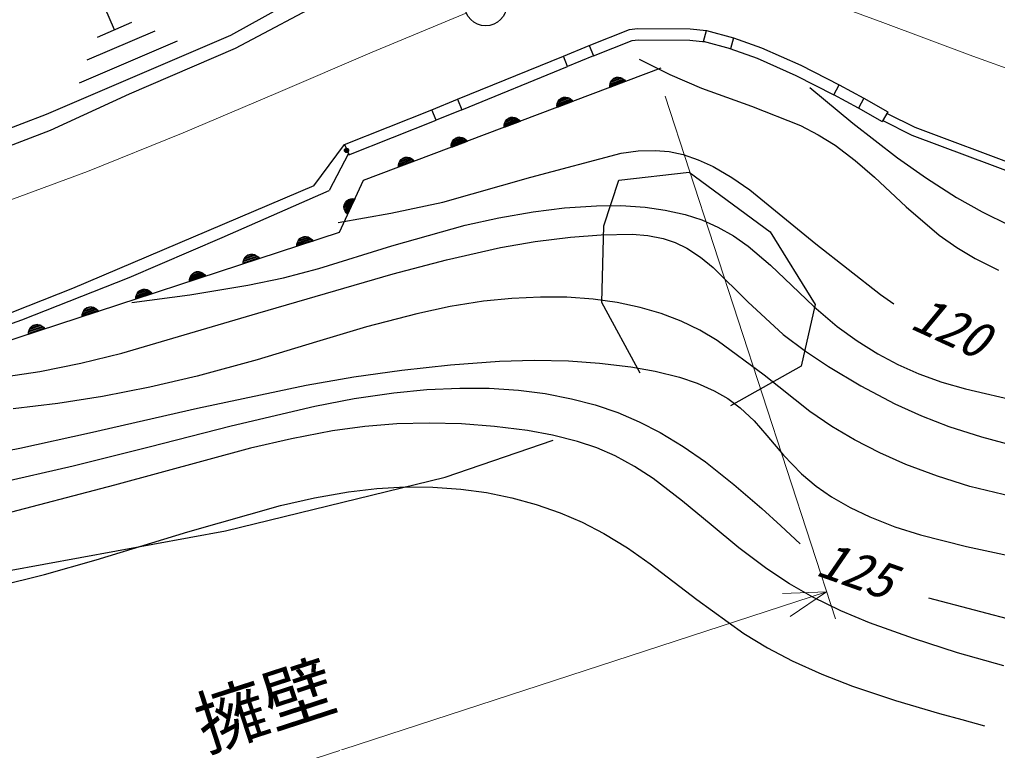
# Model space of a CAD drawing. Units: millimetres, scale not verified. Extents: x 40000 to 680090, y 20000 to 380000.
# Drawn here: x 399249 to 433885, y 288780 to 314400 of the extents above; entities that cross this region are included whole.
import ezdxf
from ezdxf.enums import TextEntityAlignment as Align

# ---------------------------------------------------------------- set-up
doc = ezdxf.new("R2010")
doc.units = ezdxf.units.MM
doc.header["$LTSCALE"] = 1000
doc.linetypes.add('CHAIN', pattern=[18.5, 12, -1.5, 3.5, -1.5])
for name, color, linetype, lineweight in [('M-BGD', 7, 'Continuous', 25), ('M-BMK', 2, 'CHAIN', 13), ('M-BMK-SRVR', 3, 'Continuous', 25), ('M-STR-HTXT', 7, 'Continuous', 13)]:
    doc.layers.add(name, color=color, linetype=linetype, lineweight=lineweight)
doc.styles.add('ＭＳ ゴシック', font='')
doc.styles.get('ＭＳ ゴシック').set_extended_font_data('MS Gothic')

msp = doc.modelspace()

# ---------------------------------------------------------------- linework, layer by layer
at = {"layer": 'M-BGD'}
for p, q in [((410675, 316038), (406715, 313832)), ((402607, 314030), (401829, 315846)), ((406893, 313382), (410924, 315530)), ((403218, 314291), (401996, 313768)), ((401646, 312967), (404048, 313996)), ((406715, 313832), (402919, 312203)), ((419429, 313481), (420851, 314044)), ((419429, 313481), (420851, 314044)), ((420851, 314044), (421136, 314077)), ((420851, 314044), (421136, 314077)), ((420851, 314044), (421136, 314077)), ((421136, 314077), (423004, 314066)), ((421136, 314077), (423004, 314066)), ((421136, 314077), (423004, 314066)), ((423004, 314066), (423578, 314011)), ((423004, 314066), (423578, 314011)), ((423004, 314066), (423578, 314011)), ((423472, 313626), (423578, 314011)), ((423578, 314011), (424533, 313748)), ((404831, 313639), (401355, 312150)), ((418510, 313102), (419429, 313481)), ((419429, 313481), (419582, 313111)), ((419576, 313109), (420949, 313653)), ((420949, 313653), (421158, 313677)), ((421158, 313677), (422984, 313666)), ((422984, 313666), (423541, 313613)), ((424427, 313362), (423472, 313626)), ((424533, 313748), (424427, 313362)), ((424533, 313748), (425527, 313403)), ((424533, 313748), (425527, 313403)), ((424533, 313748), (425527, 313403)), ((403148, 311768), (406893, 313382)), ((419582, 313111), (418662, 312732)), ((424402, 313370), (425379, 313030)), ((425527, 313403), (426921, 312778)), ((425527, 313403), (426921, 312778)), ((425527, 313403), (426921, 312778)), ((414765, 311575), (418510, 313102)), ((414765, 311575), (418510, 313102)), ((414765, 311575), (418510, 313102)), ((418662, 312732), (418510, 313102)), ((421192, 312991), (422280, 312453)), ((425379, 313030), (426748, 312417)), ((426921, 312778), (428277, 312082)), ((426921, 312778), (428277, 312082)), ((426921, 312778), (428277, 312082)), ((421966, 312678), (411423, 308690)), ((414916, 311204), (418661, 312731)), ((422280, 312453), (423408, 311964)), ((402919, 312203), (400194, 311039)), ((420153, 312066), (420165, 312133)), ((420716, 312206), (420155, 311993)), ((420156, 312034), (420689, 312235)), ((420662, 312265), (420157, 312074)), ((420165, 312117), (420626, 312292)), ((420165, 312133), (420196, 312216)), ((420588, 312317), (420179, 312163)), ((420196, 312216), (420245, 312273)), ((420200, 312211), (420539, 312339)), ((420245, 312273), (420303, 312319)), ((420460, 312349), (420251, 312270)), ((420303, 312319), (420390, 312352)), ((420390, 312352), (420464, 312356)), ((420464, 312356), (420539, 312345)), ((420539, 312345), (420617, 312304)), ((420617, 312304), (420671, 312262)), ((420671, 312262), (420716, 312206)), ((426748, 312417), (428095, 311726)), ((428089, 311729), (428277, 312082)), ((428277, 312082), (429149, 311615)), ((400342, 310484), (403148, 311768)), ((420155, 311993), (420153, 312066)), ((423408, 311964), (425175, 311329)), ((427236, 311992), (428767, 310726)), ((428960, 311263), (428089, 311729)), ((413853, 311201), (414765, 311575)), ((414765, 311575), (414917, 311204)), ((418283, 311359), (418294, 311426)), ((418846, 311498), (418285, 311286)), ((418791, 311558), (418286, 311367)), ((418286, 311326), (418819, 311528)), ((418294, 311410), (418756, 311584)), ((418294, 311426), (418326, 311508)), ((418717, 311610), (418309, 311455)), ((418326, 311508), (418375, 311565)), ((418329, 311503), (418669, 311632)), ((418375, 311565), (418433, 311611)), ((418590, 311642), (418380, 311563)), ((418433, 311611), (418520, 311644)), ((418520, 311644), (418594, 311648)), ((418594, 311648), (418668, 311638)), ((418668, 311638), (418746, 311597)), ((418746, 311597), (418800, 311555)), ((418800, 311555), (418846, 311498)), ((429149, 311615), (428960, 311263)), ((429149, 311615), (429997, 311129)), ((429149, 311615), (429997, 311129)), ((429149, 311615), (429997, 311129)), ((400194, 311039), (393097, 308297)), ((410761, 309973), (413853, 311201)), ((410761, 309973), (413853, 311201)), ((410761, 309973), (413853, 311201)), ((414004, 310831), (413853, 311201)), ((414917, 311204), (414004, 310831)), ((418285, 311286), (418283, 311359)), ((425175, 311329), (426904, 310644)), ((428950, 311268), (429798, 310782)), ((429997, 311129), (429798, 310782)), ((429977, 311068), (430961, 310580)), ((410909, 309601), (414000, 310829)), ((416412, 310651), (416424, 310718)), ((416975, 310790), (416414, 310578)), ((416415, 310619), (416948, 310820)), ((416921, 310850), (416416, 310659)), ((416423, 310702), (416885, 310877)), ((416424, 310718), (416455, 310801)), ((416846, 310902), (416438, 310748)), ((416455, 310801), (416504, 310858)), ((416459, 310796), (416798, 310924)), ((416504, 310858), (416562, 310904)), ((416719, 310934), (416510, 310855)), ((416562, 310904), (416649, 310937)), ((416649, 310937), (416723, 310940)), ((416723, 310940), (416797, 310930)), ((416797, 310930), (416875, 310889)), ((416875, 310889), (416930, 310847)), ((416930, 310847), (416975, 310790)), ((428767, 310726), (430346, 309499)), ((429823, 310826), (430856, 310299)), ((393264, 307773), (400342, 310484)), ((416414, 310578), (416412, 310651)), ((426904, 310644), (427537, 310319)), ((430961, 310580), (436665, 308444)), ((414541, 309944), (414553, 310011)), ((415105, 310083), (414543, 309871)), ((414544, 309911), (415077, 310113)), ((415050, 310142), (414545, 309951)), ((414553, 309994), (415014, 310169)), ((414553, 310011), (414584, 310093)), ((414976, 310195), (414567, 310040)), ((414584, 310093), (414633, 310150)), ((414588, 310088), (414927, 310216)), ((414633, 310150), (414691, 310196)), ((414848, 310226), (414639, 310147)), ((414691, 310196), (414778, 310229)), ((414778, 310229), (414852, 310233)), ((414852, 310233), (414927, 310223)), ((414927, 310223), (415005, 310181)), ((415005, 310181), (415059, 310139)), ((415059, 310139), (415105, 310083)), ((427537, 310319), (428138, 309943)), ((430856, 310299), (436573, 308158)), ((409676, 308510), (410761, 309973)), ((410905, 309653), (410220, 308336)), ((410761, 309973), (410925, 309608)), ((414543, 309871), (414541, 309944)), ((417357, 308816), (420558, 309667)), ((420558, 309667), (421156, 309745)), ((421156, 309745), (421756, 309764)), ((421756, 309764), (422258, 309718)), ((422258, 309718), (422749, 309613)), ((428138, 309943), (428847, 309405)), ((412671, 309236), (412682, 309303)), ((413234, 309375), (412673, 309163)), ((413179, 309435), (412674, 309244)), ((412674, 309203), (413207, 309405)), ((412682, 309287), (413144, 309461)), ((412682, 309303), (412714, 309385)), ((413105, 309487), (412697, 309333)), ((412714, 309385), (412763, 309442)), ((412717, 309380), (413057, 309509)), ((412763, 309442), (412821, 309488)), ((412978, 309519), (412769, 309440)), ((412821, 309488), (412908, 309521)), ((412908, 309521), (412982, 309525)), ((412982, 309525), (413056, 309515)), ((413056, 309515), (413134, 309474)), ((413134, 309474), (413189, 309432)), ((413189, 309432), (413234, 309375)), ((422749, 309613), (423283, 309431)), ((423283, 309431), (423814, 309186)), ((428847, 309405), (429534, 308808)), ((430346, 309499), (431370, 308776)), ((412673, 309163), (412671, 309236)), ((420472, 308710), (422967, 308992)), ((422967, 308992), (425831, 306878)), ((423814, 309186), (424472, 308803)), ((411423, 308690), (410570, 306854)), ((414245, 307927), (417357, 308816)), ((419942, 307085), (420472, 308710)), ((424472, 308803), (425110, 308361)), ((429534, 308808), (430657, 307764)), ((431370, 308776), (432435, 308098)), ((409676, 308510), (401129, 304873)), ((406427, 306680), (410220, 308336)), ((425110, 308361), (427455, 306447)), ((410839, 307968), (410745, 307765)), ((410749, 307836), (410788, 307920)), ((410750, 307686), (410903, 308016)), ((410953, 308034), (410769, 307638)), ((410788, 307920), (410838, 307975)), ((410790, 307595), (410998, 308043)), ((411042, 308049), (410815, 307559)), ((410838, 307975), (410898, 308020)), ((410843, 307529), (411083, 308046)), ((411123, 308044), (410870, 307500)), ((410898, 308020), (410983, 308045)), ((410983, 308045), (411051, 308053)), ((411051, 308053), (411123, 308044)), ((412400, 307539), (414245, 307927)), ((432435, 308098), (433349, 307583)), ((410739, 307763), (410749, 307836)), ((410744, 307688), (410739, 307763)), ((410779, 307607), (410744, 307688)), ((410818, 307551), (410779, 307607)), ((416219, 307378), (417442, 307587)), ((417442, 307587), (418545, 307724)), ((418545, 307724), (419679, 307803)), ((419679, 307803), (420543, 307807)), ((420543, 307807), (421407, 307752)), ((421407, 307752), (422120, 307650)), ((422120, 307650), (422821, 307489)), ((430657, 307764), (431823, 306762)), ((433349, 307583), (434297, 307118)), ((410532, 307209), (412400, 307539)), ((410870, 307500), (410818, 307551)), ((415032, 307114), (416219, 307378)), ((422821, 307489), (423411, 307296)), ((423411, 307296), (423983, 307046)), ((412440, 306375), (415032, 307114)), ((419868, 304376), (419942, 307085)), ((423983, 307046), (424533, 306733)), ((425831, 306878), (427425, 304296)), ((410570, 306854), (393694, 301323)), ((403127, 305256), (406427, 306680)), ((409643, 306550), (409073, 306363)), ((409075, 306403), (409617, 306581)), ((409591, 306612), (409078, 306444)), ((409088, 306486), (409556, 306640)), ((409089, 306502), (409124, 306583)), ((409519, 306667), (409104, 306531)), ((409124, 306583), (409175, 306638)), ((409127, 306578), (409472, 306691)), ((409175, 306638), (409235, 306681)), ((409393, 306705), (409181, 306635)), ((409235, 306681), (409324, 306710)), ((409324, 306710), (409398, 306711)), ((409398, 306711), (409471, 306697)), ((409471, 306697), (409548, 306653)), ((409548, 306653), (409600, 306609)), ((409600, 306609), (409643, 306550)), ((416280, 306319), (417511, 306534)), ((417511, 306534), (418759, 306691)), ((418759, 306691), (419848, 306771)), ((419848, 306771), (420952, 306791)), ((420952, 306791), (421504, 306748)), ((421504, 306748), (422043, 306645)), ((422043, 306645), (422472, 306501)), ((424533, 306733), (425053, 306367)), ((431823, 306762), (432441, 306322)), ((409073, 306363), (409074, 306436)), ((409074, 306436), (409089, 306502)), ((409850, 305574), (412440, 306375)), ((414370, 305882), (416280, 306319)), ((422472, 306501), (422887, 306297)), ((422887, 306297), (423367, 305981)), ((425053, 306367), (425841, 305698)), ((427455, 306447), (429740, 304658)), ((432441, 306322), (433091, 305933)), ((407742, 305927), (407172, 305740)), ((407173, 305813), (407188, 305880)), ((407175, 305780), (407716, 305958)), ((407690, 305989), (407177, 305821)), ((407187, 305863), (407656, 306017)), ((407188, 305880), (407223, 305961)), ((407619, 306044), (407204, 305908)), ((407223, 305961), (407275, 306015)), ((407226, 305955), (407571, 306068)), ((407275, 306015), (407335, 306059)), ((407493, 306082), (407280, 306012)), ((407335, 306059), (407423, 306088)), ((407423, 306088), (407497, 306088)), ((407497, 306088), (407571, 306074)), ((407571, 306074), (407647, 306030)), ((407647, 306030), (407699, 305986)), ((407699, 305986), (407742, 305927)), ((412484, 305389), (414370, 305882)), ((423367, 305981), (423822, 305608)), ((433091, 305933), (433921, 305516)), ((407172, 305740), (407173, 305813)), ((408593, 305248), (409850, 305574)), ((423822, 305608), (425044, 304395)), ((425841, 305698), (426602, 304973)), ((399327, 303759), (403127, 305256)), ((405842, 305304), (405272, 305117)), ((405272, 305117), (405273, 305190)), ((405273, 305190), (405288, 305257)), ((405274, 305158), (405816, 305335)), ((405790, 305366), (405277, 305198)), ((405286, 305241), (405755, 305394)), ((405288, 305257), (405323, 305338)), ((405718, 305421), (405303, 305286)), ((405323, 305338), (405374, 305392)), ((405326, 305332), (405671, 305445)), ((405374, 305392), (405434, 305436)), ((405592, 305459), (405380, 305389)), ((405434, 305436), (405522, 305465)), ((405522, 305465), (405596, 305465)), ((405596, 305465), (405670, 305452)), ((405670, 305452), (405746, 305407)), ((405746, 305407), (405799, 305363)), ((405799, 305363), (405842, 305304)), ((407333, 304984), (408593, 305248)), ((407692, 303990), (412484, 305389)), ((401129, 304873), (397767, 303547)), ((403817, 304799), (403403, 304663)), ((403425, 304709), (403770, 304822)), ((403474, 304769), (403533, 304813)), ((403692, 304836), (403479, 304767)), ((403533, 304813), (403622, 304842)), ((403622, 304842), (403696, 304842)), ((403696, 304842), (403770, 304829)), ((403770, 304829), (403846, 304784)), ((405281, 304648), (407333, 304984)), ((426602, 304973), (427384, 304229)), ((403226, 304372), (405281, 304648)), ((403941, 304681), (403371, 304494)), ((403371, 304494), (403372, 304567)), ((403372, 304567), (403387, 304634)), ((403374, 304535), (403915, 304712)), ((403889, 304743), (403376, 304575)), ((403386, 304618), (403855, 304771)), ((403387, 304634), (403422, 304715)), ((403422, 304715), (403474, 304769)), ((403846, 304784), (403898, 304740)), ((403898, 304740), (403941, 304681)), ((416690, 304519), (415677, 304414)), ((417703, 304564), (416690, 304519)), ((418638, 304557), (417703, 304564)), ((419564, 304491), (418638, 304557)), ((420411, 304373), (419564, 304491)), ((429740, 304658), (429976, 304491)), ((429976, 304491), (430214, 304326)), ((401989, 304120), (401476, 303952)), ((401485, 303995), (401954, 304149)), ((401917, 304176), (401502, 304040)), ((401521, 304092), (401573, 304147)), ((401525, 304087), (401870, 304200)), ((401573, 304147), (401633, 304190)), ((401791, 304213), (401579, 304144)), ((401633, 304190), (401721, 304219)), ((401721, 304219), (401795, 304220)), ((401795, 304220), (401869, 304206)), ((401869, 304206), (401945, 304161)), ((401945, 304161), (401998, 304117)), ((401998, 304117), (402041, 304058)), ((414496, 304225), (413325, 303975)), ((415677, 304414), (414496, 304225)), ((421227, 301869), (419868, 304376)), ((421232, 304198), (420411, 304373)), ((421976, 303980), (421232, 304198)), ((425044, 304395), (426299, 303233)), ((427425, 304296), (426937, 302115)), ((427384, 304229), (428213, 303525)), ((395329, 302358), (399327, 303759)), ((402041, 304058), (401471, 303872)), ((401471, 303872), (401472, 303945)), ((401472, 303945), (401486, 304011)), ((401473, 303912), (402015, 304089)), ((401486, 304011), (401521, 304092)), ((402875, 302581), (407692, 303990)), ((413325, 303975), (411542, 303508)), ((422685, 303709), (421976, 303980)), ((400140, 303436), (399570, 303249)), ((399573, 303289), (400114, 303467)), ((400088, 303498), (399575, 303329)), ((399585, 303372), (400054, 303526)), ((399586, 303388), (399621, 303469)), ((400016, 303553), (399602, 303417)), ((399621, 303469), (399672, 303524)), ((399624, 303464), (399969, 303577)), ((399672, 303524), (399732, 303567)), ((399890, 303591), (399678, 303521)), ((399732, 303567), (399821, 303596)), ((399821, 303596), (399895, 303597)), ((399895, 303597), (399969, 303583)), ((399969, 303583), (400045, 303539)), ((400045, 303539), (400097, 303494)), ((400097, 303494), (400140, 303436)), ((411542, 303508), (409767, 302980)), ((423339, 303394), (422685, 303709)), ((428213, 303525), (428914, 303012)), ((399570, 303249), (399571, 303322)), ((399571, 303322), (399586, 303388)), ((423962, 303027), (423339, 303394)), ((426299, 303233), (427083, 302644)), ((409767, 302980), (407664, 302344)), ((425622, 301793), (423962, 303027)), ((428914, 303012), (429644, 302553)), ((401421, 302224), (402875, 302581)), ((427083, 302644), (427896, 302109)), ((429644, 302553), (430356, 302173)), ((399968, 301929), (401421, 302224)), ((407664, 302344), (405538, 301764)), ((412788, 301978), (414507, 302165)), ((414507, 302165), (416248, 302294)), ((416248, 302294), (417473, 302330)), ((417473, 302330), (418695, 302306)), ((418695, 302306), (419793, 302227)), ((419793, 302227), (420899, 302087)), ((420899, 302087), (421763, 301935)), ((426937, 302115), (424433, 300713)), ((427896, 302109), (429051, 301424)), ((430356, 302173), (431101, 301844)), ((398773, 301744), (399968, 301929)), ((405538, 301764), (403867, 301373)), ((409398, 301437), (411090, 301737)), ((411090, 301737), (412788, 301978)), ((421763, 301935), (422622, 301722)), ((422622, 301722), (423247, 301511)), ((427244, 300512), (425622, 301793)), ((431101, 301844), (431914, 301551)), ((403867, 301373), (402188, 301042)), ((405553, 300625), (409398, 301437)), ((413672, 301285), (414841, 301340)), ((413672, 301285), (414841, 301340)), ((414841, 301340), (415882, 301331)), ((414841, 301340), (415882, 301331)), ((423247, 301511), (423850, 301243)), ((429051, 301424), (430249, 300784)), ((431914, 301551), (432759, 301311)), ((402188, 301042), (400609, 300791)), ((411096, 300964), (412505, 301171)), ((411096, 300964), (412505, 301171)), ((412505, 301171), (413672, 301285)), ((412505, 301171), (413672, 301285)), ((415882, 301331), (416924, 301261)), ((415882, 301331), (416924, 301261)), ((416924, 301261), (417863, 301142)), ((416924, 301261), (417863, 301142)), ((417863, 301142), (418801, 300962)), ((417863, 301142), (418801, 300962)), ((423850, 301243), (424330, 300967)), ((432759, 301311), (435177, 300751)), ((400609, 300791), (399023, 300599)), ((406748, 300001), (409704, 300699)), ((406748, 300001), (409704, 300699)), ((409704, 300699), (411096, 300964)), ((409704, 300699), (411096, 300964)), ((418801, 300962), (419634, 300743)), ((418801, 300962), (419634, 300743)), ((419634, 300743), (420444, 300468)), ((419634, 300743), (420444, 300468)), ((424330, 300967), (424775, 300641)), ((424775, 300641), (425263, 300179)), ((430249, 300784), (431195, 300356)), ((401725, 299756), (405553, 300625)), ((420444, 300468), (421199, 300146)), ((420444, 300468), (421199, 300146)), ((428018, 299980), (427244, 300512)), ((431195, 300356), (432162, 299983)), ((403837, 299252), (406748, 300001)), ((403837, 299252), (406748, 300001)), ((411477, 299974), (410337, 299821)), ((412614, 300066), (411477, 299974)), ((413755, 300099), (412614, 300066)), ((414899, 300072), (413755, 300099)), ((416073, 299981), (414899, 300072)), ((417236, 299831), (416073, 299981)), ((421199, 300146), (421937, 299766)), ((421199, 300146), (421937, 299766)), ((425263, 300179), (425720, 299661)), ((428821, 299501), (428018, 299980)), ((432162, 299983), (433320, 299613)), ((399258, 299213), (401725, 299756)), ((410337, 299821), (408881, 299545)), ((418131, 299668), (417236, 299831)), ((419007, 299448), (418131, 299668)), ((421937, 299766), (422749, 299273)), ((421937, 299766), (422749, 299273)), ((425720, 299661), (426309, 298960)), ((433320, 299613), (434506, 299297)), ((408881, 299545), (407432, 299209)), ((414328, 298177), (418144, 299491)), ((419695, 299218), (419007, 299448)), ((422749, 299273), (423542, 298721)), ((422749, 299273), (423542, 298721)), ((429721, 299040), (428821, 299501)), ((396789, 298732), (399258, 299213)), ((401151, 298580), (403837, 299252)), ((401151, 298580), (403837, 299252)), ((407432, 299209), (402617, 297899)), ((420348, 298936), (419695, 299218)), ((421031, 298562), (420348, 298936)), ((426309, 298960), (426943, 298299)), ((430640, 298636), (429721, 299040)), ((398444, 297965), (401151, 298580)), ((398444, 297965), (401151, 298580)), ((423542, 298721), (424554, 297925)), ((423542, 298721), (424554, 297925)), ((431762, 298217), (430640, 298636)), ((421686, 298134), (421031, 298562)), ((426943, 298299), (427459, 297867)), ((432902, 297855), (431762, 298217)), ((402617, 297899), (397771, 296637)), ((406548, 296282), (414328, 298177)), ((422735, 297335), (421686, 298134)), ((424554, 297925), (425537, 297075)), ((424554, 297925), (425537, 297075)), ((409692, 297452), (410896, 297662)), ((410896, 297662), (411898, 297780)), ((411898, 297780), (412903, 297837)), ((412903, 297837), (413883, 297830)), ((413883, 297830), (414880, 297762)), ((414880, 297762), (415782, 297638)), ((415782, 297638), (416686, 297453)), ((427459, 297867), (428010, 297483)), ((437103, 296843), (432902, 297855)), ((405209, 296242), (408494, 297181)), ((408494, 297181), (409692, 297452)), ((416686, 297453), (417545, 297216)), ((417545, 297216), (418395, 296919)), ((423748, 296487), (422735, 297335)), ((428010, 297483), (428671, 297101)), ((418395, 296919), (419182, 296581)), ((425537, 297075), (426218, 296457)), ((425537, 297075), (426218, 296457)), ((428671, 297101), (429367, 296770)), ((419182, 296581), (419941, 296190)), ((424720, 295679), (423748, 296487)), ((429367, 296770), (430246, 296427)), ((398825, 294858), (406548, 296282)), ((401964, 295252), (405209, 296242)), ((419941, 296190), (420777, 295678)), ((426218, 296457), (426902, 295824)), ((426218, 296457), (426902, 295824)), ((430246, 296427), (431156, 296138)), ((431156, 296138), (432794, 295726)), ((420777, 295678), (421588, 295108)), ((425716, 294928), (424720, 295679)), ((432794, 295726), (434445, 295372)), ((400135, 294736), (401964, 295252)), ((421588, 295108), (423234, 293844)), ((426524, 294401), (425716, 294928)), ((398292, 294278), (400135, 294736)), ((427352, 293932), (426524, 294401)), ((423234, 293844), (424904, 292636)), ((428342, 293448), (427352, 293932)), ((431440, 293910), (434744, 293034)), ((431440, 293910), (434744, 293034)), ((429349, 293021), (428342, 293448)), ((430909, 292460), (429349, 293021)), ((424904, 292636), (425743, 292130)), ((432475, 291960), (430909, 292460)), ((425743, 292130), (426619, 291672)), ((426619, 291672), (427669, 291199)), ((434106, 291491), (432475, 291960)), ((427669, 291199), (428757, 290775)), ((428757, 290775), (430274, 290266)), ((430274, 290266), (431830, 289808)), ((431830, 289808), (432625, 289588)), ((432625, 289588), (433431, 289369))]:
    msp.add_line(p, q, dxfattribs=at)
for radius in [75, 45, 15]:
    msp.add_circle((410830, 309762), radius, dxfattribs=at)
at = {"layer": 'M-BMK'}
for p, q in [((427919, 314994), (429820, 314301)), ((411739, 313243), (415091, 314641)), ((429820, 314301), (433010, 313097)), ((408407, 311809), (411739, 313243)), ((433010, 313097), (436238, 311944)), ((405039, 310382), (408407, 311809)), ((401657, 309015), (405039, 310382)), ((396970, 307282), (401657, 309015))]:
    msp.add_line(p, q, dxfattribs=at)
at = {"layer": 'M-BMK-SRVR'}
msp.add_circle((415759, 314925), 746, dxfattribs=at)
at = {"layer": 'M-STR-HTXT'}
for p, q in [((428145, 293162), (422117, 311687)), ((390494, 281961), (427836, 294113)), ((426276, 294059), (427836, 294113)), ((427836, 294113), (426542, 293242))]:
    msp.add_line(p, q, dxfattribs=at)

# ---------------------------------------------------------------- texts
at = {"layer": 'M-BGD', "style": 'ＭＳ ゴシック', "oblique": 15}
for s, rotation, p in [('120', 335.304, (430591, 303108)), ('125', 340.504, (427283, 294346))]:
    msp.add_text(s, height=1320, rotation=rotation, dxfattribs=at).set_placement(p, align=Align.BOTTOM_LEFT)
at = {"layer": 'M-STR-HTXT', "style": 'ＭＳ ゴシック'}
msp.add_text('擁壁', height=1833, rotation=18.004, dxfattribs=at).set_placement((406025, 287935), align=Align.BOTTOM_LEFT)

doc.saveas('drawing.dxf')
